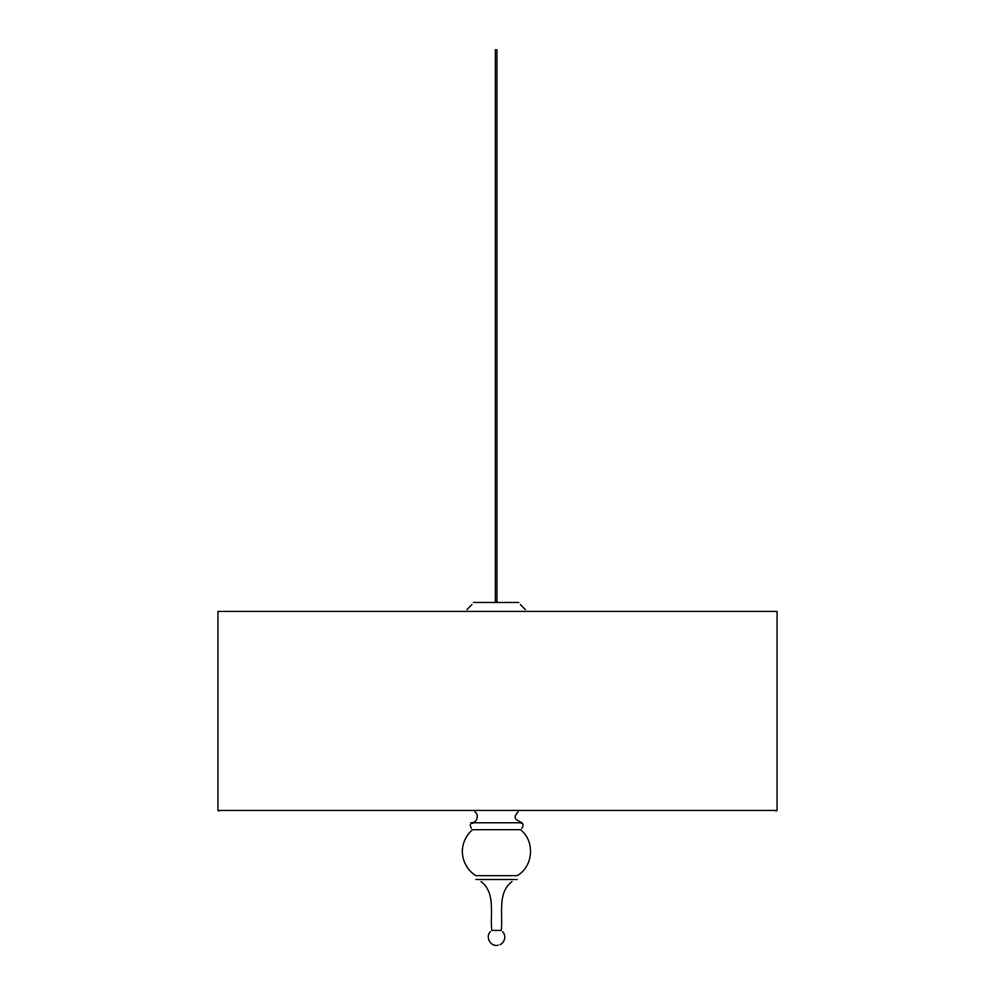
<?xml version="1.0" encoding="UTF-8"?>
<svg xmlns="http://www.w3.org/2000/svg" width="995" height="995" viewBox="0 0 995 995"><rect width="100%" height="100%" fill="white"/><g stroke="black" fill="none" stroke-linecap="round" stroke-linejoin="round"><path stroke-width="1.49" d="M521.703 828.462C528.196 819.37 507.624 822.865 518.258 811.771M490.46 931.569C484.901 936.954 490.61 947.228 498.196 945.25M472.028 604.475L466.953 609.624M512.077 881.52C497.127 892.503 503.097 914.554 501.256 930.437L491.779 930.437C489.95 914.554 495.908 892.503 480.971 881.52M499.913 944.728C504.975 942.663 506.443 935.437 502.587 931.569M218.937 811.087L217.942 810.428L217.942 611.415L777.058 611.415L777.058 810.428L776.063 811.087M521.815 822.778L471.232 822.778L470.175 825.253L471.331 828.462M473.371 602.472L518.955 602.472M219.559 810.44L775.441 810.44M475.784 879.518L517.251 879.518M471.369 822.765C477.053 823.089 479.615 814.768 474.777 811.771M525.372 609.624L520.31 604.475M496.965 602.472L496.965 49.75L495.373 49.75L495.373 602.472M462.451 849.009C461.518 859.481 466.842 870.103 475.784 875.637L517.251 875.637C533.419 866.322 535.186 841.161 520.497 829.681L472.55 829.681C466.842 834.519 463.16 841.559 462.451 849.009"/></g></svg>
